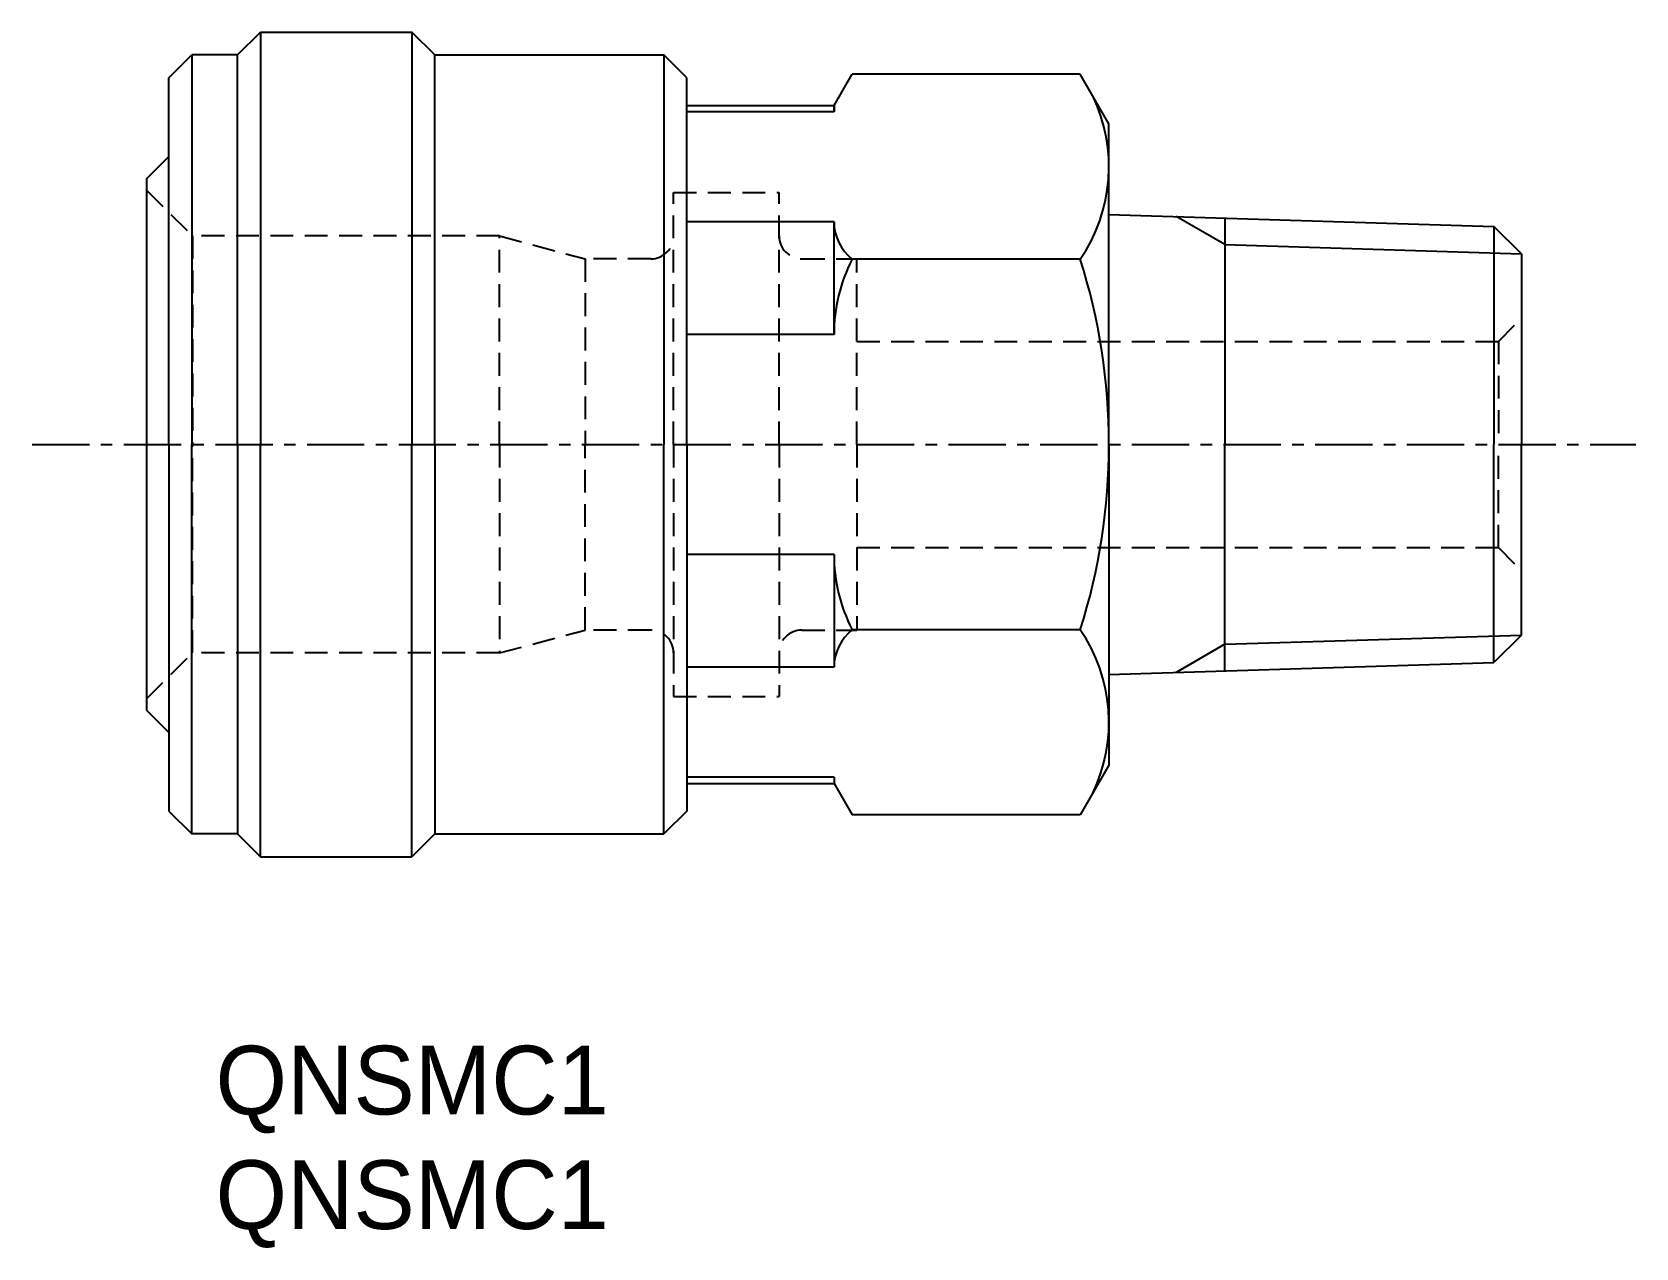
# Model space of a CAD drawing. Extents: x 204.4 to 239.4, y 186.9 to 213.4.
import ezdxf

# ---------------------------------------------------------------- set-up
doc = ezdxf.new("R2010")
doc.units = 0
doc.linetypes.add('CENTER', pattern=[2, 1.25, -0.25, 0.25, -0.25])
doc.linetypes.add('DASHED', pattern=[0.75, 0.5, -0.25])
doc.layers.get('0').update_dxf_attribs({"linetype": 'CONTINUOUS'})
doc.layers.add('CENTER', color=1, linetype='CENTER')

msp = doc.modelspace()

# ---------------------------------------------------------------- linework, layer by layer
for p, q in [((208.868, 212.938), (209.368, 213.438)), ((209.368, 213.438), (212.668, 213.438)), ((209.368, 213.438), (209.368, 204.438)), ((213.168, 212.938), (212.668, 213.438)), ((212.668, 213.438), (212.668, 204.438)), ((207.368, 212.438), (207.868, 212.938)), ((208.868, 212.938), (207.868, 212.938)), ((207.868, 212.938), (207.868, 204.438)), ((208.868, 204.438), (208.868, 212.938)), ((213.168, 212.938), (218.168, 212.938)), ((213.168, 204.438), (213.168, 212.938)), ((218.668, 212.438), (218.168, 212.938)), ((218.168, 212.938), (218.168, 204.438)), ((221.882, 211.838), (222.276, 212.521)), ((227.256, 212.521), (222.276, 212.521)), ((227.882, 211.438), (227.256, 212.521)), ((207.368, 210.724), (207.368, 212.438)), ((207.368, 204.438), (207.368, 212.438)), ((218.668, 211.838), (218.668, 212.438)), ((218.668, 204.438), (218.668, 212.438)), ((218.668, 211.838), (221.882, 211.838)), ((221.882, 211.7), (221.882, 211.838)), ((221.882, 211.7), (218.668, 211.7)), ((227.882, 209.459), (227.882, 211.438)), ((227.882, 204.438), (227.882, 211.438)), ((206.882, 210.238), (207.382, 210.738)), ((206.882, 210.238), (206.882, 204.438)), ((227.882, 209.459), (236.282, 209.196)), ((230.412, 209.38), (230.412, 204.438)), ((221.882, 209.3), (218.668, 209.3)), ((221.882, 206.838), (221.882, 209.3)), ((236.882, 208.597), (236.282, 209.196)), ((236.282, 209.196), (236.282, 204.438)), ((227.256, 208.479), (222.276, 208.479)), ((236.882, 208.597), (236.882, 204.438)), ((221.882, 206.838), (218.668, 206.838)), ((206.882, 204.438), (206.882, 198.638)), ((207.368, 204.438), (207.368, 196.438)), ((207.868, 195.938), (207.868, 204.438)), ((208.868, 204.438), (208.868, 195.938)), ((209.368, 195.438), (209.368, 204.438)), ((212.668, 195.438), (212.668, 204.438)), ((213.168, 204.438), (213.168, 195.938)), ((218.168, 195.938), (218.168, 204.438)), ((218.668, 204.438), (218.668, 196.438)), ((227.882, 204.438), (227.882, 197.438)), ((230.412, 199.496), (230.412, 204.438)), ((236.282, 199.679), (236.282, 204.438)), ((236.882, 200.279), (236.882, 204.438)), ((221.882, 202.038), (218.668, 202.038)), ((221.882, 202.038), (221.882, 199.575)), ((227.256, 200.396), (222.276, 200.396)), ((236.882, 200.279), (236.282, 199.679)), ((221.882, 199.575), (218.668, 199.575)), ((227.882, 199.416), (236.282, 199.679)), ((206.882, 198.638), (207.368, 198.151)), ((227.882, 197.438), (227.256, 196.355)), ((221.882, 197.175), (218.668, 197.175)), ((221.882, 197.175), (221.882, 197.038)), ((218.668, 197.038), (221.882, 197.038)), ((221.882, 197.038), (222.276, 196.355)), ((207.368, 196.438), (207.868, 195.938)), ((218.668, 196.438), (218.168, 195.938)), ((227.256, 196.355), (222.276, 196.355)), ((208.868, 195.938), (207.868, 195.938)), ((208.868, 195.938), (209.368, 195.438)), ((213.168, 195.938), (212.668, 195.438)), ((213.168, 195.938), (218.168, 195.938)), ((209.368, 195.438), (212.668, 195.438))]:
    msp.add_line(p, q)
at = {"color": 3, "linetype": 'DASHED'}
for p, q in [((206.882, 209.988), (207.882, 208.988)), ((218.382, 204.438), (218.382, 209.938)), ((218.382, 209.938), (220.682, 209.938)), ((220.682, 204.438), (220.682, 209.938)), ((207.882, 208.988), (207.882, 204.438)), ((214.582, 208.988), (207.882, 208.988)), ((214.582, 204.438), (214.582, 208.988)), ((214.582, 208.988), (216.448, 208.488)), ((217.882, 208.488), (216.448, 208.488)), ((216.448, 208.488), (216.448, 204.438)), ((221.182, 208.488), (222.382, 208.488)), ((222.382, 204.438), (222.382, 208.488)), ((236.382, 206.688), (236.882, 207.188)), ((222.382, 206.688), (236.382, 206.688)), ((236.382, 206.688), (236.382, 204.438)), ((207.882, 199.888), (207.882, 204.438)), ((214.582, 204.438), (214.582, 199.888)), ((216.448, 200.388), (216.448, 204.438)), ((218.382, 204.438), (218.382, 198.938)), ((220.682, 204.438), (220.682, 198.938)), ((222.382, 204.438), (222.382, 200.388)), ((236.382, 202.188), (236.382, 204.438)), ((222.382, 202.188), (236.382, 202.188)), ((236.382, 202.188), (236.882, 201.688)), ((214.582, 199.888), (216.448, 200.388)), ((217.882, 200.388), (216.448, 200.388)), ((221.182, 200.388), (222.382, 200.388)), ((206.882, 198.888), (207.882, 199.888)), ((214.582, 199.888), (207.882, 199.888)), ((218.382, 198.938), (220.682, 198.938))]:
    msp.add_line(p, q, dxfattribs=at)
at = {"color": 3}
for p, q in [((230.412, 208.799), (229.348, 209.413)), ((230.412, 208.799), (236.882, 208.597)), ((230.412, 200.077), (236.882, 200.279)), ((230.412, 200.077), (229.348, 199.462))]:
    msp.add_line(p, q, dxfattribs=at)
for centre, radius, start, end in [((222.933, 211.7), 1.051, 171.319, 180), ((224.304, 210.5), 3.578, 325.6158, 25.6158), ((222.933, 209.3), 1.051, 180, 231.319), ((225.496, 206.838), 3.614, 152.987, 180), ((214.507, 204.438), 13.375, 0, 17.588), ((214.507, 204.438), 13.375, 342.412, 0), ((225.496, 202.038), 3.614, 180, 207.013), ((222.933, 199.575), 1.051, 128.681, 180), ((224.304, 198.375), 3.578, 334.3842, 34.3842), ((222.933, 197.175), 1.051, 180, 188.681)]:
    msp.add_arc(centre, radius, start, end)
at = {"color": 3, "linetype": 'DASHED'}
for centre, start, end in [((217.882, 208.988), 270, 0), ((221.182, 208.988), 180, 270), ((217.882, 199.888), 0, 90), ((221.182, 199.888), 90, 180)]:
    msp.add_arc(centre, 0.5, start, end, dxfattribs=at)
at = {"layer": 'CENTER', "color": 1, "linetype": 'CENTER'}
msp.add_line((204.382, 204.438), (239.382, 204.438), dxfattribs=at)

# ---------------------------------------------------------------- texts
for p in [(208.386, 189.817), (208.386, 187.317)]:
    msp.add_text('QNSMC1', height=1.5).set_placement(p)

doc.saveas('drawing.dxf')
